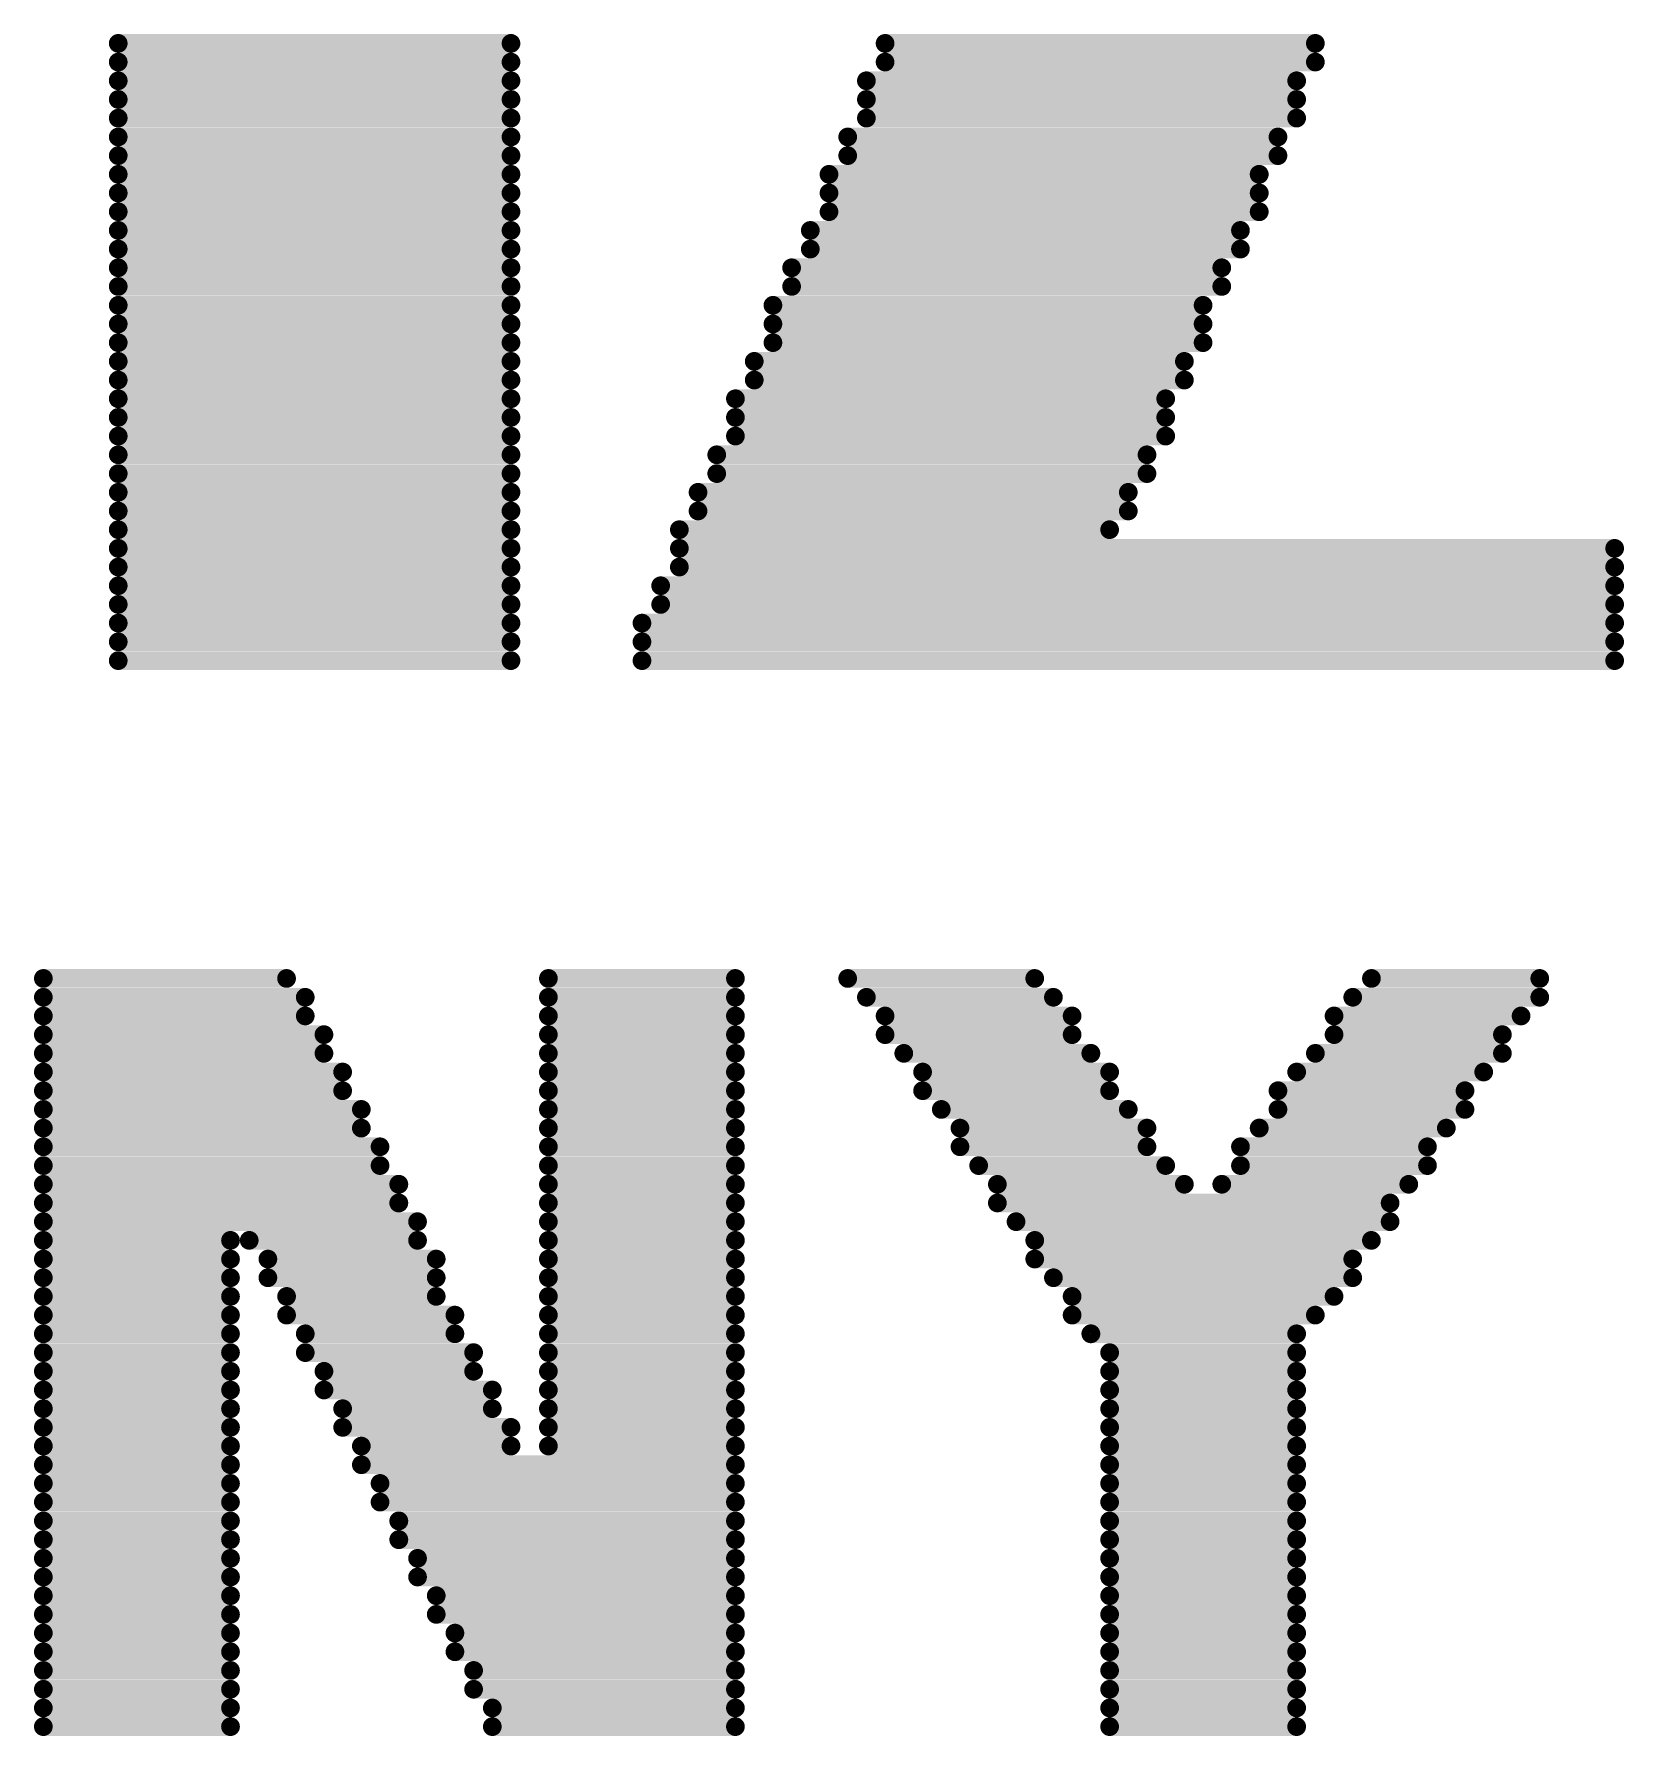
# Model space of a CAD drawing. Extents: x -2963 to -2452, y -1056 to -650.
# Drawn here: x -2689.77 to -2678.37, y -1020.66 to -1008.46 of the extents above; entities that cross this region are included whole.
import ezdxf

# ---------------------------------------------------------------- set-up
doc = ezdxf.new("R2010")
doc.units = 0
doc.header["$MEASUREMENT"] = 0
doc.layers.add('DRILLDRAWING', color=1, linetype='CONTINUOUS')

msp = doc.modelspace()

# ---------------------------------------------------------------- linework, layer by layer
at = {"layer": 'DRILLDRAWING', "const_width": 0.134}
for points in [[(-2689.165, -1008.524), (-2686.348, -1008.524)], [(-2683.666, -1008.524), (-2680.582, -1008.524)], [(-2689.165, -1008.658), (-2686.348, -1008.658)], [(-2683.666, -1008.658), (-2680.582, -1008.658)], [(-2689.165, -1008.792), (-2686.348, -1008.792)], [(-2683.8, -1008.792), (-2680.716, -1008.792)], [(-2689.165, -1008.926), (-2686.348, -1008.926)], [(-2683.8, -1008.926), (-2680.716, -1008.926)], [(-2689.165, -1009.06), (-2686.348, -1009.06)], [(-2683.8, -1009.06), (-2680.716, -1009.06)], [(-2689.165, -1009.195), (-2686.348, -1009.195)], [(-2683.934, -1009.195), (-2680.85, -1009.195)], [(-2689.165, -1009.329), (-2686.348, -1009.329)], [(-2683.934, -1009.329), (-2680.85, -1009.329)], [(-2689.165, -1009.463), (-2686.348, -1009.463)], [(-2684.068, -1009.463), (-2680.984, -1009.463)], [(-2689.165, -1009.597), (-2686.348, -1009.597)], [(-2684.068, -1009.597), (-2680.984, -1009.597)], [(-2689.165, -1009.731), (-2686.348, -1009.731)], [(-2684.068, -1009.731), (-2680.984, -1009.731)], [(-2689.165, -1009.865), (-2686.348, -1009.865)], [(-2684.203, -1009.865), (-2681.118, -1009.865)], [(-2689.165, -1009.999), (-2686.348, -1009.999)], [(-2684.203, -1009.999), (-2681.118, -1009.999)], [(-2689.165, -1010.133), (-2686.348, -1010.133)], [(-2684.337, -1010.133), (-2681.252, -1010.133)], [(-2689.165, -1010.267), (-2686.348, -1010.267)], [(-2684.337, -1010.267), (-2681.252, -1010.267)], [(-2689.165, -1010.402), (-2686.348, -1010.402)], [(-2684.471, -1010.402), (-2681.386, -1010.402)], [(-2689.165, -1010.536), (-2686.348, -1010.536)], [(-2684.471, -1010.536), (-2681.386, -1010.536)], [(-2689.165, -1010.67), (-2686.348, -1010.67)], [(-2684.471, -1010.67), (-2681.386, -1010.67)], [(-2689.165, -1010.804), (-2686.348, -1010.804)], [(-2684.605, -1010.804), (-2681.52, -1010.804)], [(-2689.165, -1010.938), (-2686.348, -1010.938)], [(-2684.605, -1010.938), (-2681.52, -1010.938)], [(-2689.165, -1011.072), (-2686.348, -1011.072)], [(-2684.739, -1011.072), (-2681.655, -1011.072)], [(-2689.165, -1011.206), (-2686.348, -1011.206)], [(-2684.739, -1011.206), (-2681.655, -1011.206)], [(-2689.165, -1011.34), (-2686.348, -1011.34)], [(-2684.739, -1011.34), (-2681.655, -1011.34)], [(-2689.165, -1011.474), (-2686.348, -1011.474)], [(-2684.873, -1011.474), (-2681.789, -1011.474)], [(-2689.165, -1011.609), (-2686.348, -1011.609)], [(-2684.873, -1011.609), (-2681.789, -1011.609)], [(-2689.165, -1011.743), (-2686.348, -1011.743)], [(-2685.007, -1011.743), (-2681.923, -1011.743)], [(-2689.165, -1011.877), (-2686.348, -1011.877)], [(-2685.007, -1011.877), (-2681.923, -1011.877)], [(-2689.165, -1012.011), (-2686.348, -1012.011)], [(-2685.141, -1012.011), (-2682.057, -1012.011)], [(-2689.165, -1012.145), (-2686.348, -1012.145)], [(-2685.141, -1012.145), (-2678.436, -1012.145)], [(-2689.165, -1012.279), (-2686.348, -1012.279)], [(-2685.141, -1012.279), (-2678.436, -1012.279)], [(-2689.165, -1012.413), (-2686.348, -1012.413)], [(-2685.275, -1012.413), (-2678.436, -1012.413)], [(-2689.165, -1012.547), (-2686.348, -1012.547)], [(-2685.275, -1012.547), (-2678.436, -1012.547)], [(-2689.165, -1012.681), (-2686.348, -1012.681)], [(-2685.41, -1012.681), (-2678.436, -1012.681)], [(-2689.165, -1012.815), (-2686.348, -1012.815)], [(-2685.41, -1012.815), (-2678.436, -1012.815)], [(-2689.165, -1012.95), (-2686.348, -1012.95)], [(-2685.41, -1012.95), (-2678.436, -1012.95)], [(-2689.701, -1015.229), (-2687.958, -1015.229)], [(-2686.08, -1015.229), (-2684.739, -1015.229)], [(-2683.934, -1015.229), (-2682.593, -1015.229)], [(-2680.179, -1015.229), (-2678.972, -1015.229)], [(-2689.701, -1015.364), (-2687.824, -1015.364)], [(-2686.08, -1015.364), (-2684.739, -1015.364)], [(-2683.8, -1015.364), (-2682.459, -1015.364)], [(-2680.313, -1015.364), (-2678.972, -1015.364)], [(-2689.701, -1015.498), (-2687.824, -1015.498)], [(-2686.08, -1015.498), (-2684.739, -1015.498)], [(-2683.666, -1015.498), (-2682.325, -1015.498)], [(-2680.448, -1015.498), (-2679.106, -1015.498)], [(-2689.701, -1015.632), (-2687.689, -1015.632)], [(-2686.08, -1015.632), (-2684.739, -1015.632)], [(-2683.666, -1015.632), (-2682.325, -1015.632)], [(-2680.448, -1015.632), (-2679.241, -1015.632)], [(-2689.701, -1015.766), (-2687.689, -1015.766)], [(-2686.08, -1015.766), (-2684.739, -1015.766)], [(-2683.532, -1015.766), (-2682.191, -1015.766)], [(-2680.582, -1015.766), (-2679.241, -1015.766)], [(-2689.701, -1015.9), (-2687.555, -1015.9)], [(-2686.08, -1015.9), (-2684.739, -1015.9)], [(-2683.398, -1015.9), (-2682.057, -1015.9)], [(-2680.716, -1015.9), (-2679.375, -1015.9)], [(-2689.701, -1016.034), (-2687.555, -1016.034)], [(-2686.08, -1016.034), (-2684.739, -1016.034)], [(-2683.398, -1016.034), (-2682.057, -1016.034)], [(-2680.85, -1016.034), (-2679.509, -1016.034)], [(-2689.701, -1016.168), (-2687.421, -1016.168)], [(-2686.08, -1016.168), (-2684.739, -1016.168)], [(-2683.264, -1016.168), (-2681.923, -1016.168)], [(-2680.85, -1016.168), (-2679.509, -1016.168)], [(-2689.701, -1016.302), (-2687.421, -1016.302)], [(-2686.08, -1016.302), (-2684.739, -1016.302)], [(-2683.13, -1016.302), (-2681.789, -1016.302)], [(-2680.984, -1016.302), (-2679.643, -1016.302)], [(-2689.701, -1016.436), (-2687.287, -1016.436)], [(-2686.08, -1016.436), (-2684.739, -1016.436)], [(-2683.13, -1016.436), (-2681.789, -1016.436)], [(-2681.118, -1016.436), (-2679.777, -1016.436)], [(-2689.701, -1016.571), (-2687.287, -1016.571)], [(-2686.08, -1016.571), (-2684.739, -1016.571)], [(-2682.996, -1016.571), (-2681.655, -1016.571)], [(-2681.118, -1016.571), (-2679.777, -1016.571)], [(-2689.701, -1016.705), (-2687.153, -1016.705)], [(-2686.08, -1016.705), (-2684.739, -1016.705)], [(-2682.862, -1016.705), (-2681.52, -1016.705)], [(-2681.252, -1016.705), (-2679.911, -1016.705)], [(-2689.701, -1016.839), (-2687.153, -1016.839)], [(-2686.08, -1016.839), (-2684.739, -1016.839)], [(-2682.862, -1016.839), (-2680.045, -1016.839)], [(-2689.701, -1016.973), (-2687.019, -1016.973)], [(-2686.08, -1016.973), (-2684.739, -1016.973)], [(-2682.727, -1016.973), (-2680.045, -1016.973)], [(-2689.701, -1017.107), (-2688.36, -1017.107)], [(-2688.226, -1017.107), (-2687.019, -1017.107)], [(-2686.08, -1017.107), (-2684.739, -1017.107)], [(-2682.593, -1017.107), (-2680.179, -1017.107)], [(-2689.701, -1017.241), (-2688.36, -1017.241)], [(-2688.092, -1017.241), (-2686.885, -1017.241)], [(-2686.08, -1017.241), (-2684.739, -1017.241)], [(-2682.593, -1017.241), (-2680.313, -1017.241)], [(-2689.701, -1017.375), (-2688.36, -1017.375)], [(-2688.092, -1017.375), (-2686.885, -1017.375)], [(-2686.08, -1017.375), (-2684.739, -1017.375)], [(-2682.459, -1017.375), (-2680.313, -1017.375)], [(-2689.701, -1017.509), (-2688.36, -1017.509)], [(-2687.958, -1017.509), (-2686.885, -1017.509)], [(-2686.08, -1017.509), (-2684.739, -1017.509)], [(-2682.325, -1017.509), (-2680.448, -1017.509)], [(-2689.701, -1017.643), (-2688.36, -1017.643)], [(-2687.958, -1017.643), (-2686.751, -1017.643)], [(-2686.08, -1017.643), (-2684.739, -1017.643)], [(-2682.325, -1017.643), (-2680.582, -1017.643)], [(-2689.701, -1017.777), (-2688.36, -1017.777)], [(-2687.824, -1017.777), (-2686.751, -1017.777)], [(-2686.08, -1017.777), (-2684.739, -1017.777)], [(-2682.191, -1017.777), (-2680.716, -1017.777)], [(-2689.701, -1017.912), (-2688.36, -1017.912)], [(-2687.824, -1017.912), (-2686.617, -1017.912)], [(-2686.08, -1017.912), (-2684.739, -1017.912)], [(-2682.057, -1017.912), (-2680.716, -1017.912)], [(-2689.701, -1018.046), (-2688.36, -1018.046)], [(-2687.689, -1018.046), (-2686.617, -1018.046)], [(-2686.08, -1018.046), (-2684.739, -1018.046)], [(-2682.057, -1018.046), (-2680.716, -1018.046)], [(-2689.701, -1018.18), (-2688.36, -1018.18)], [(-2687.689, -1018.18), (-2686.482, -1018.18)], [(-2686.08, -1018.18), (-2684.739, -1018.18)], [(-2682.057, -1018.18), (-2680.716, -1018.18)], [(-2689.701, -1018.314), (-2688.36, -1018.314)], [(-2687.555, -1018.314), (-2686.482, -1018.314)], [(-2686.08, -1018.314), (-2684.739, -1018.314)], [(-2682.057, -1018.314), (-2680.716, -1018.314)], [(-2689.701, -1018.448), (-2688.36, -1018.448)], [(-2687.555, -1018.448), (-2686.348, -1018.448)], [(-2686.08, -1018.448), (-2684.739, -1018.448)], [(-2682.057, -1018.448), (-2680.716, -1018.448)], [(-2689.701, -1018.582), (-2688.36, -1018.582)], [(-2687.421, -1018.582), (-2686.348, -1018.582)], [(-2686.08, -1018.582), (-2684.739, -1018.582)], [(-2682.057, -1018.582), (-2680.716, -1018.582)], [(-2689.701, -1018.716), (-2688.36, -1018.716)], [(-2687.421, -1018.716), (-2684.739, -1018.716)], [(-2682.057, -1018.716), (-2680.716, -1018.716)], [(-2689.701, -1018.85), (-2688.36, -1018.85)], [(-2687.287, -1018.85), (-2684.739, -1018.85)], [(-2682.057, -1018.85), (-2680.716, -1018.85)], [(-2689.701, -1018.984), (-2688.36, -1018.984)], [(-2687.287, -1018.984), (-2684.739, -1018.984)], [(-2682.057, -1018.984), (-2680.716, -1018.984)], [(-2689.701, -1019.119), (-2688.36, -1019.119)], [(-2687.153, -1019.119), (-2684.739, -1019.119)], [(-2682.057, -1019.119), (-2680.716, -1019.119)], [(-2689.701, -1019.253), (-2688.36, -1019.253)], [(-2687.153, -1019.253), (-2684.739, -1019.253)], [(-2682.057, -1019.253), (-2680.716, -1019.253)], [(-2689.701, -1019.387), (-2688.36, -1019.387)], [(-2687.019, -1019.387), (-2684.739, -1019.387)], [(-2682.057, -1019.387), (-2680.716, -1019.387)], [(-2689.701, -1019.521), (-2688.36, -1019.521)], [(-2687.019, -1019.521), (-2684.739, -1019.521)], [(-2682.057, -1019.521), (-2680.716, -1019.521)], [(-2689.701, -1019.655), (-2688.36, -1019.655)], [(-2686.885, -1019.655), (-2684.739, -1019.655)], [(-2682.057, -1019.655), (-2680.716, -1019.655)], [(-2689.701, -1019.789), (-2688.36, -1019.789)], [(-2686.885, -1019.789), (-2684.739, -1019.789)], [(-2682.057, -1019.789), (-2680.716, -1019.789)], [(-2689.701, -1019.923), (-2688.36, -1019.923)], [(-2686.751, -1019.923), (-2684.739, -1019.923)], [(-2682.057, -1019.923), (-2680.716, -1019.923)], [(-2689.701, -1020.057), (-2688.36, -1020.057)], [(-2686.751, -1020.057), (-2684.739, -1020.057)], [(-2682.057, -1020.057), (-2680.716, -1020.057)], [(-2689.701, -1020.191), (-2688.36, -1020.191)], [(-2686.617, -1020.191), (-2684.739, -1020.191)], [(-2682.057, -1020.191), (-2680.716, -1020.191)], [(-2689.701, -1020.326), (-2688.36, -1020.326)], [(-2686.617, -1020.326), (-2684.739, -1020.326)], [(-2682.057, -1020.326), (-2680.716, -1020.326)], [(-2689.701, -1020.46), (-2688.36, -1020.46)], [(-2686.482, -1020.46), (-2684.739, -1020.46)], [(-2682.057, -1020.46), (-2680.716, -1020.46)], [(-2689.701, -1020.594), (-2688.36, -1020.594)], [(-2686.482, -1020.594), (-2684.739, -1020.594)], [(-2682.057, -1020.594), (-2680.716, -1020.594)]]:
    msp.add_lwpolyline(points, dxfattribs=at)
at = {"layer": 'DRILLDRAWING', "const_width": 0.0671}
for points in [[(-2689.198, -1008.524, 1), (-2689.131, -1008.524, 1)], [(-2686.382, -1008.524, 1), (-2686.315, -1008.524, 1)], [(-2683.7, -1008.524, 1), (-2683.633, -1008.524, 1)], [(-2680.615, -1008.524, 1), (-2680.548, -1008.524, 1)], [(-2689.198, -1008.658, 1), (-2689.131, -1008.658, 1)], [(-2686.382, -1008.658, 1), (-2686.315, -1008.658, 1)], [(-2683.7, -1008.658, 1), (-2683.633, -1008.658, 1)], [(-2680.615, -1008.658, 1), (-2680.548, -1008.658, 1)], [(-2689.198, -1008.792, 1), (-2689.131, -1008.792, 1)], [(-2686.382, -1008.792, 1), (-2686.315, -1008.792, 1)], [(-2683.834, -1008.792, 1), (-2683.767, -1008.792, 1)], [(-2680.749, -1008.792, 1), (-2680.682, -1008.792, 1)], [(-2689.198, -1008.926, 1), (-2689.131, -1008.926, 1)], [(-2686.382, -1008.926, 1), (-2686.315, -1008.926, 1)], [(-2683.834, -1008.926, 1), (-2683.767, -1008.926, 1)], [(-2680.749, -1008.926, 1), (-2680.682, -1008.926, 1)], [(-2689.198, -1009.06, 1), (-2689.131, -1009.06, 1)], [(-2686.382, -1009.06, 1), (-2686.315, -1009.06, 1)], [(-2683.834, -1009.06, 1), (-2683.767, -1009.06, 1)], [(-2680.749, -1009.06, 1), (-2680.682, -1009.06, 1)], [(-2689.198, -1009.195, 1), (-2689.131, -1009.195, 1)], [(-2686.382, -1009.195, 1), (-2686.315, -1009.195, 1)], [(-2683.968, -1009.195, 1), (-2683.901, -1009.195, 1)], [(-2680.883, -1009.195, 1), (-2680.816, -1009.195, 1)], [(-2689.198, -1009.329, 1), (-2689.131, -1009.329, 1)], [(-2686.382, -1009.329, 1), (-2686.315, -1009.329, 1)], [(-2683.968, -1009.329, 1), (-2683.901, -1009.329, 1)], [(-2680.883, -1009.329, 1), (-2680.816, -1009.329, 1)], [(-2689.198, -1009.463, 1), (-2689.131, -1009.463, 1)], [(-2686.382, -1009.463, 1), (-2686.315, -1009.463, 1)], [(-2684.102, -1009.463, 1), (-2684.035, -1009.463, 1)], [(-2681.018, -1009.463, 1), (-2680.95, -1009.463, 1)], [(-2689.198, -1009.597, 1), (-2689.131, -1009.597, 1)], [(-2686.382, -1009.597, 1), (-2686.315, -1009.597, 1)], [(-2684.102, -1009.597, 1), (-2684.035, -1009.597, 1)], [(-2681.018, -1009.597, 1), (-2680.95, -1009.597, 1)], [(-2689.198, -1009.731, 1), (-2689.131, -1009.731, 1)], [(-2686.382, -1009.731, 1), (-2686.315, -1009.731, 1)], [(-2684.102, -1009.731, 1), (-2684.035, -1009.731, 1)], [(-2681.018, -1009.731, 1), (-2680.95, -1009.731, 1)], [(-2689.198, -1009.865, 1), (-2689.131, -1009.865, 1)], [(-2686.382, -1009.865, 1), (-2686.315, -1009.865, 1)], [(-2684.236, -1009.865, 1), (-2684.169, -1009.865, 1)], [(-2681.152, -1009.865, 1), (-2681.085, -1009.865, 1)], [(-2689.198, -1009.999, 1), (-2689.131, -1009.999, 1)], [(-2686.382, -1009.999, 1), (-2686.315, -1009.999, 1)], [(-2684.236, -1009.999, 1), (-2684.169, -1009.999, 1)], [(-2681.152, -1009.999, 1), (-2681.085, -1009.999, 1)], [(-2689.198, -1010.133, 1), (-2689.131, -1010.133, 1)], [(-2686.382, -1010.133, 1), (-2686.315, -1010.133, 1)], [(-2684.37, -1010.133, 1), (-2684.303, -1010.133, 1)], [(-2681.286, -1010.133, 1), (-2681.219, -1010.133, 1)], [(-2689.198, -1010.267, 1), (-2689.131, -1010.267, 1)], [(-2686.382, -1010.267, 1), (-2686.315, -1010.267, 1)], [(-2684.37, -1010.267, 1), (-2684.303, -1010.267, 1)], [(-2681.286, -1010.267, 1), (-2681.219, -1010.267, 1)], [(-2689.198, -1010.402, 1), (-2689.131, -1010.402, 1)], [(-2686.382, -1010.402, 1), (-2686.315, -1010.402, 1)], [(-2684.504, -1010.402, 1), (-2684.437, -1010.402, 1)], [(-2681.42, -1010.402, 1), (-2681.353, -1010.402, 1)], [(-2689.198, -1010.536, 1), (-2689.131, -1010.536, 1)], [(-2686.382, -1010.536, 1), (-2686.315, -1010.536, 1)], [(-2684.504, -1010.536, 1), (-2684.437, -1010.536, 1)], [(-2681.42, -1010.536, 1), (-2681.353, -1010.536, 1)], [(-2689.198, -1010.67, 1), (-2689.131, -1010.67, 1)], [(-2686.382, -1010.67, 1), (-2686.315, -1010.67, 1)], [(-2684.504, -1010.67, 1), (-2684.437, -1010.67, 1)], [(-2681.42, -1010.67, 1), (-2681.353, -1010.67, 1)], [(-2689.198, -1010.804, 1), (-2689.131, -1010.804, 1)], [(-2686.382, -1010.804, 1), (-2686.315, -1010.804, 1)], [(-2684.638, -1010.804, 1), (-2684.571, -1010.804, 1)], [(-2681.554, -1010.804, 1), (-2681.487, -1010.804, 1)], [(-2689.198, -1010.938, 1), (-2689.131, -1010.938, 1)], [(-2686.382, -1010.938, 1), (-2686.315, -1010.938, 1)], [(-2684.638, -1010.938, 1), (-2684.571, -1010.938, 1)], [(-2681.554, -1010.938, 1), (-2681.487, -1010.938, 1)], [(-2689.198, -1011.072, 1), (-2689.131, -1011.072, 1)], [(-2686.382, -1011.072, 1), (-2686.315, -1011.072, 1)], [(-2684.773, -1011.072, 1), (-2684.706, -1011.072, 1)], [(-2681.688, -1011.072, 1), (-2681.621, -1011.072, 1)], [(-2689.198, -1011.206, 1), (-2689.131, -1011.206, 1)], [(-2686.382, -1011.206, 1), (-2686.315, -1011.206, 1)], [(-2684.773, -1011.206, 1), (-2684.706, -1011.206, 1)], [(-2681.688, -1011.206, 1), (-2681.621, -1011.206, 1)], [(-2689.198, -1011.34, 1), (-2689.131, -1011.34, 1)], [(-2686.382, -1011.34, 1), (-2686.315, -1011.34, 1)], [(-2684.773, -1011.34, 1), (-2684.706, -1011.34, 1)], [(-2681.688, -1011.34, 1), (-2681.621, -1011.34, 1)], [(-2689.198, -1011.474, 1), (-2689.131, -1011.474, 1)], [(-2686.382, -1011.474, 1), (-2686.315, -1011.474, 1)], [(-2684.907, -1011.474, 1), (-2684.84, -1011.474, 1)], [(-2681.822, -1011.474, 1), (-2681.755, -1011.474, 1)], [(-2689.198, -1011.609, 1), (-2689.131, -1011.609, 1)], [(-2686.382, -1011.609, 1), (-2686.315, -1011.609, 1)], [(-2684.907, -1011.609, 1), (-2684.84, -1011.609, 1)], [(-2681.822, -1011.609, 1), (-2681.755, -1011.609, 1)], [(-2689.198, -1011.743, 1), (-2689.131, -1011.743, 1)], [(-2686.382, -1011.743, 1), (-2686.315, -1011.743, 1)], [(-2685.041, -1011.743, 1), (-2684.974, -1011.743, 1)], [(-2681.956, -1011.743, 1), (-2681.889, -1011.743, 1)], [(-2689.198, -1011.877, 1), (-2689.131, -1011.877, 1)], [(-2686.382, -1011.877, 1), (-2686.315, -1011.877, 1)], [(-2685.041, -1011.877, 1), (-2684.974, -1011.877, 1)], [(-2681.956, -1011.877, 1), (-2681.889, -1011.877, 1)], [(-2689.198, -1012.011, 1), (-2689.131, -1012.011, 1)], [(-2686.382, -1012.011, 1), (-2686.315, -1012.011, 1)], [(-2685.175, -1012.011, 1), (-2685.108, -1012.011, 1)], [(-2682.09, -1012.011, 1), (-2682.023, -1012.011, 1)], [(-2689.198, -1012.145, 1), (-2689.131, -1012.145, 1)], [(-2686.382, -1012.145, 1), (-2686.315, -1012.145, 1)], [(-2685.175, -1012.145, 1), (-2685.108, -1012.145, 1)], [(-2678.469, -1012.145, 1), (-2678.402, -1012.145, 1)], [(-2689.198, -1012.279, 1), (-2689.131, -1012.279, 1)], [(-2686.382, -1012.279, 1), (-2686.315, -1012.279, 1)], [(-2685.175, -1012.279, 1), (-2685.108, -1012.279, 1)], [(-2678.469, -1012.279, 1), (-2678.402, -1012.279, 1)], [(-2689.198, -1012.413, 1), (-2689.131, -1012.413, 1)], [(-2686.382, -1012.413, 1), (-2686.315, -1012.413, 1)], [(-2685.309, -1012.413, 1), (-2685.242, -1012.413, 1)], [(-2678.469, -1012.413, 1), (-2678.402, -1012.413, 1)], [(-2689.198, -1012.547, 1), (-2689.131, -1012.547, 1)], [(-2686.382, -1012.547, 1), (-2686.315, -1012.547, 1)], [(-2685.309, -1012.547, 1), (-2685.242, -1012.547, 1)], [(-2678.469, -1012.547, 1), (-2678.402, -1012.547, 1)], [(-2689.198, -1012.681, 1), (-2689.131, -1012.681, 1)], [(-2686.382, -1012.681, 1), (-2686.315, -1012.681, 1)], [(-2685.443, -1012.681, 1), (-2685.376, -1012.681, 1)], [(-2678.469, -1012.681, 1), (-2678.402, -1012.681, 1)], [(-2689.198, -1012.815, 1), (-2689.131, -1012.815, 1)], [(-2686.382, -1012.815, 1), (-2686.315, -1012.815, 1)], [(-2685.443, -1012.815, 1), (-2685.376, -1012.815, 1)], [(-2678.469, -1012.815, 1), (-2678.402, -1012.815, 1)], [(-2689.198, -1012.95, 1), (-2689.131, -1012.95, 1)], [(-2686.382, -1012.95, 1), (-2686.315, -1012.95, 1)], [(-2685.443, -1012.95, 1), (-2685.376, -1012.95, 1)], [(-2678.469, -1012.95, 1), (-2678.402, -1012.95, 1)], [(-2689.735, -1015.229, 1), (-2689.668, -1015.229, 1)], [(-2687.991, -1015.229, 1), (-2687.924, -1015.229, 1)], [(-2686.114, -1015.229, 1), (-2686.047, -1015.229, 1)], [(-2684.773, -1015.229, 1), (-2684.706, -1015.229, 1)], [(-2683.968, -1015.229, 1), (-2683.901, -1015.229, 1)], [(-2682.627, -1015.229, 1), (-2682.56, -1015.229, 1)], [(-2680.213, -1015.229, 1), (-2680.146, -1015.229, 1)], [(-2679.006, -1015.229, 1), (-2678.939, -1015.229, 1)], [(-2689.735, -1015.364, 1), (-2689.668, -1015.364, 1)], [(-2687.857, -1015.364, 1), (-2687.79, -1015.364, 1)], [(-2686.114, -1015.364, 1), (-2686.047, -1015.364, 1)], [(-2684.773, -1015.364, 1), (-2684.706, -1015.364, 1)], [(-2683.834, -1015.364, 1), (-2683.767, -1015.364, 1)], [(-2682.493, -1015.364, 1), (-2682.426, -1015.364, 1)], [(-2680.347, -1015.364, 1), (-2680.28, -1015.364, 1)], [(-2679.006, -1015.364, 1), (-2678.939, -1015.364, 1)], [(-2689.735, -1015.498, 1), (-2689.668, -1015.498, 1)], [(-2687.857, -1015.498, 1), (-2687.79, -1015.498, 1)], [(-2686.114, -1015.498, 1), (-2686.047, -1015.498, 1)], [(-2684.773, -1015.498, 1), (-2684.706, -1015.498, 1)], [(-2683.7, -1015.498, 1), (-2683.633, -1015.498, 1)], [(-2682.359, -1015.498, 1), (-2682.292, -1015.498, 1)], [(-2680.481, -1015.498, 1), (-2680.414, -1015.498, 1)], [(-2679.14, -1015.498, 1), (-2679.073, -1015.498, 1)], [(-2689.735, -1015.632, 1), (-2689.668, -1015.632, 1)], [(-2687.723, -1015.632, 1), (-2687.656, -1015.632, 1)], [(-2686.114, -1015.632, 1), (-2686.047, -1015.632, 1)], [(-2684.773, -1015.632, 1), (-2684.706, -1015.632, 1)], [(-2683.7, -1015.632, 1), (-2683.633, -1015.632, 1)], [(-2682.359, -1015.632, 1), (-2682.292, -1015.632, 1)], [(-2680.481, -1015.632, 1), (-2680.414, -1015.632, 1)], [(-2679.274, -1015.632, 1), (-2679.207, -1015.632, 1)], [(-2689.735, -1015.766, 1), (-2689.668, -1015.766, 1)], [(-2687.723, -1015.766, 1), (-2687.656, -1015.766, 1)], [(-2686.114, -1015.766, 1), (-2686.047, -1015.766, 1)], [(-2684.773, -1015.766, 1), (-2684.706, -1015.766, 1)], [(-2683.566, -1015.766, 1), (-2683.499, -1015.766, 1)], [(-2682.225, -1015.766, 1), (-2682.157, -1015.766, 1)], [(-2680.615, -1015.766, 1), (-2680.548, -1015.766, 1)], [(-2679.274, -1015.766, 1), (-2679.207, -1015.766, 1)], [(-2689.735, -1015.9, 1), (-2689.668, -1015.9, 1)], [(-2687.589, -1015.9, 1), (-2687.522, -1015.9, 1)], [(-2686.114, -1015.9, 1), (-2686.047, -1015.9, 1)], [(-2684.773, -1015.9, 1), (-2684.706, -1015.9, 1)], [(-2683.431, -1015.9, 1), (-2683.364, -1015.9, 1)], [(-2682.09, -1015.9, 1), (-2682.023, -1015.9, 1)], [(-2680.749, -1015.9, 1), (-2680.682, -1015.9, 1)], [(-2679.408, -1015.9, 1), (-2679.341, -1015.9, 1)], [(-2689.735, -1016.034, 1), (-2689.668, -1016.034, 1)], [(-2687.589, -1016.034, 1), (-2687.522, -1016.034, 1)], [(-2686.114, -1016.034, 1), (-2686.047, -1016.034, 1)], [(-2684.773, -1016.034, 1), (-2684.706, -1016.034, 1)], [(-2683.431, -1016.034, 1), (-2683.364, -1016.034, 1)], [(-2682.09, -1016.034, 1), (-2682.023, -1016.034, 1)], [(-2680.883, -1016.034, 1), (-2680.816, -1016.034, 1)], [(-2679.542, -1016.034, 1), (-2679.475, -1016.034, 1)], [(-2689.735, -1016.168, 1), (-2689.668, -1016.168, 1)], [(-2687.455, -1016.168, 1), (-2687.388, -1016.168, 1)], [(-2686.114, -1016.168, 1), (-2686.047, -1016.168, 1)], [(-2684.773, -1016.168, 1), (-2684.706, -1016.168, 1)], [(-2683.297, -1016.168, 1), (-2683.23, -1016.168, 1)], [(-2681.956, -1016.168, 1), (-2681.889, -1016.168, 1)], [(-2680.883, -1016.168, 1), (-2680.816, -1016.168, 1)], [(-2679.542, -1016.168, 1), (-2679.475, -1016.168, 1)], [(-2689.735, -1016.302, 1), (-2689.668, -1016.302, 1)], [(-2687.455, -1016.302, 1), (-2687.388, -1016.302, 1)], [(-2686.114, -1016.302, 1), (-2686.047, -1016.302, 1)], [(-2684.773, -1016.302, 1), (-2684.706, -1016.302, 1)], [(-2683.163, -1016.302, 1), (-2683.096, -1016.302, 1)], [(-2681.822, -1016.302, 1), (-2681.755, -1016.302, 1)], [(-2681.018, -1016.302, 1), (-2680.95, -1016.302, 1)], [(-2679.676, -1016.302, 1), (-2679.609, -1016.302, 1)], [(-2689.735, -1016.436, 1), (-2689.668, -1016.436, 1)], [(-2687.321, -1016.436, 1), (-2687.254, -1016.436, 1)], [(-2686.114, -1016.436, 1), (-2686.047, -1016.436, 1)], [(-2684.773, -1016.436, 1), (-2684.706, -1016.436, 1)], [(-2683.163, -1016.436, 1), (-2683.096, -1016.436, 1)], [(-2681.822, -1016.436, 1), (-2681.755, -1016.436, 1)], [(-2681.152, -1016.436, 1), (-2681.085, -1016.436, 1)], [(-2679.811, -1016.436, 1), (-2679.744, -1016.436, 1)], [(-2689.735, -1016.571, 1), (-2689.668, -1016.571, 1)], [(-2687.321, -1016.571, 1), (-2687.254, -1016.571, 1)], [(-2686.114, -1016.571, 1), (-2686.047, -1016.571, 1)], [(-2684.773, -1016.571, 1), (-2684.706, -1016.571, 1)], [(-2683.029, -1016.571, 1), (-2682.962, -1016.571, 1)], [(-2681.688, -1016.571, 1), (-2681.621, -1016.571, 1)], [(-2681.152, -1016.571, 1), (-2681.085, -1016.571, 1)], [(-2679.811, -1016.571, 1), (-2679.744, -1016.571, 1)], [(-2689.735, -1016.705, 1), (-2689.668, -1016.705, 1)], [(-2687.187, -1016.705, 1), (-2687.119, -1016.705, 1)], [(-2686.114, -1016.705, 1), (-2686.047, -1016.705, 1)], [(-2684.773, -1016.705, 1), (-2684.706, -1016.705, 1)], [(-2682.895, -1016.705, 1), (-2682.828, -1016.705, 1)], [(-2681.554, -1016.705, 1), (-2681.487, -1016.705, 1)], [(-2681.286, -1016.705, 1), (-2681.219, -1016.705, 1)], [(-2679.945, -1016.705, 1), (-2679.878, -1016.705, 1)], [(-2689.735, -1016.839, 1), (-2689.668, -1016.839, 1)], [(-2687.187, -1016.839, 1), (-2687.119, -1016.839, 1)], [(-2686.114, -1016.839, 1), (-2686.047, -1016.839, 1)], [(-2684.773, -1016.839, 1), (-2684.706, -1016.839, 1)], [(-2682.895, -1016.839, 1), (-2682.828, -1016.839, 1)], [(-2680.079, -1016.839, 1), (-2680.012, -1016.839, 1)], [(-2689.735, -1016.973, 1), (-2689.668, -1016.973, 1)], [(-2687.052, -1016.973, 1), (-2686.985, -1016.973, 1)], [(-2686.114, -1016.973, 1), (-2686.047, -1016.973, 1)], [(-2684.773, -1016.973, 1), (-2684.706, -1016.973, 1)], [(-2682.761, -1016.973, 1), (-2682.694, -1016.973, 1)], [(-2680.079, -1016.973, 1), (-2680.012, -1016.973, 1)], [(-2689.735, -1017.107, 1), (-2689.668, -1017.107, 1)], [(-2688.393, -1017.107, 1), (-2688.326, -1017.107, 1)], [(-2688.259, -1017.107, 1), (-2688.192, -1017.107, 1)], [(-2687.052, -1017.107, 1), (-2686.985, -1017.107, 1)], [(-2686.114, -1017.107, 1), (-2686.047, -1017.107, 1)], [(-2684.773, -1017.107, 1), (-2684.706, -1017.107, 1)], [(-2682.627, -1017.107, 1), (-2682.56, -1017.107, 1)], [(-2680.213, -1017.107, 1), (-2680.146, -1017.107, 1)], [(-2689.735, -1017.241, 1), (-2689.668, -1017.241, 1)], [(-2688.393, -1017.241, 1), (-2688.326, -1017.241, 1)], [(-2688.125, -1017.241, 1), (-2688.058, -1017.241, 1)], [(-2686.918, -1017.241, 1), (-2686.851, -1017.241, 1)], [(-2686.114, -1017.241, 1), (-2686.047, -1017.241, 1)], [(-2684.773, -1017.241, 1), (-2684.706, -1017.241, 1)], [(-2682.627, -1017.241, 1), (-2682.56, -1017.241, 1)], [(-2680.347, -1017.241, 1), (-2680.28, -1017.241, 1)], [(-2689.735, -1017.375, 1), (-2689.668, -1017.375, 1)], [(-2688.393, -1017.375, 1), (-2688.326, -1017.375, 1)], [(-2688.125, -1017.375, 1), (-2688.058, -1017.375, 1)], [(-2686.918, -1017.375, 1), (-2686.851, -1017.375, 1)], [(-2686.114, -1017.375, 1), (-2686.047, -1017.375, 1)], [(-2684.773, -1017.375, 1), (-2684.706, -1017.375, 1)], [(-2682.493, -1017.375, 1), (-2682.426, -1017.375, 1)], [(-2680.347, -1017.375, 1), (-2680.28, -1017.375, 1)], [(-2689.735, -1017.509, 1), (-2689.668, -1017.509, 1)], [(-2688.393, -1017.509, 1), (-2688.326, -1017.509, 1)], [(-2687.991, -1017.509, 1), (-2687.924, -1017.509, 1)], [(-2686.918, -1017.509, 1), (-2686.851, -1017.509, 1)], [(-2686.114, -1017.509, 1), (-2686.047, -1017.509, 1)], [(-2684.773, -1017.509, 1), (-2684.706, -1017.509, 1)], [(-2682.359, -1017.509, 1), (-2682.292, -1017.509, 1)], [(-2680.481, -1017.509, 1), (-2680.414, -1017.509, 1)], [(-2689.735, -1017.643, 1), (-2689.668, -1017.643, 1)], [(-2688.393, -1017.643, 1), (-2688.326, -1017.643, 1)], [(-2687.991, -1017.643, 1), (-2687.924, -1017.643, 1)], [(-2686.784, -1017.643, 1), (-2686.717, -1017.643, 1)], [(-2686.114, -1017.643, 1), (-2686.047, -1017.643, 1)], [(-2684.773, -1017.643, 1), (-2684.706, -1017.643, 1)], [(-2682.359, -1017.643, 1), (-2682.292, -1017.643, 1)], [(-2680.615, -1017.643, 1), (-2680.548, -1017.643, 1)], [(-2689.735, -1017.777, 1), (-2689.668, -1017.777, 1)], [(-2688.393, -1017.777, 1), (-2688.326, -1017.777, 1)], [(-2687.857, -1017.777, 1), (-2687.79, -1017.777, 1)], [(-2686.784, -1017.777, 1), (-2686.717, -1017.777, 1)], [(-2686.114, -1017.777, 1), (-2686.047, -1017.777, 1)], [(-2684.773, -1017.777, 1), (-2684.706, -1017.777, 1)], [(-2682.225, -1017.777, 1), (-2682.157, -1017.777, 1)], [(-2680.749, -1017.777, 1), (-2680.682, -1017.777, 1)], [(-2689.735, -1017.912, 1), (-2689.668, -1017.912, 1)], [(-2688.393, -1017.912, 1), (-2688.326, -1017.912, 1)], [(-2687.857, -1017.912, 1), (-2687.79, -1017.912, 1)], [(-2686.65, -1017.912, 1), (-2686.583, -1017.912, 1)], [(-2686.114, -1017.912, 1), (-2686.047, -1017.912, 1)], [(-2684.773, -1017.912, 1), (-2684.706, -1017.912, 1)], [(-2682.09, -1017.912, 1), (-2682.023, -1017.912, 1)], [(-2680.749, -1017.912, 1), (-2680.682, -1017.912, 1)], [(-2689.735, -1018.046, 1), (-2689.668, -1018.046, 1)], [(-2688.393, -1018.046, 1), (-2688.326, -1018.046, 1)], [(-2687.723, -1018.046, 1), (-2687.656, -1018.046, 1)], [(-2686.65, -1018.046, 1), (-2686.583, -1018.046, 1)], [(-2686.114, -1018.046, 1), (-2686.047, -1018.046, 1)], [(-2684.773, -1018.046, 1), (-2684.706, -1018.046, 1)], [(-2682.09, -1018.046, 1), (-2682.023, -1018.046, 1)], [(-2680.749, -1018.046, 1), (-2680.682, -1018.046, 1)], [(-2689.735, -1018.18, 1), (-2689.668, -1018.18, 1)], [(-2688.393, -1018.18, 1), (-2688.326, -1018.18, 1)], [(-2687.723, -1018.18, 1), (-2687.656, -1018.18, 1)], [(-2686.516, -1018.18, 1), (-2686.449, -1018.18, 1)], [(-2686.114, -1018.18, 1), (-2686.047, -1018.18, 1)], [(-2684.773, -1018.18, 1), (-2684.706, -1018.18, 1)], [(-2682.09, -1018.18, 1), (-2682.023, -1018.18, 1)], [(-2680.749, -1018.18, 1), (-2680.682, -1018.18, 1)], [(-2689.735, -1018.314, 1), (-2689.668, -1018.314, 1)], [(-2688.393, -1018.314, 1), (-2688.326, -1018.314, 1)], [(-2687.589, -1018.314, 1), (-2687.522, -1018.314, 1)], [(-2686.516, -1018.314, 1), (-2686.449, -1018.314, 1)], [(-2686.114, -1018.314, 1), (-2686.047, -1018.314, 1)], [(-2684.773, -1018.314, 1), (-2684.706, -1018.314, 1)], [(-2682.09, -1018.314, 1), (-2682.023, -1018.314, 1)], [(-2680.749, -1018.314, 1), (-2680.682, -1018.314, 1)], [(-2689.735, -1018.448, 1), (-2689.668, -1018.448, 1)], [(-2688.393, -1018.448, 1), (-2688.326, -1018.448, 1)], [(-2687.589, -1018.448, 1), (-2687.522, -1018.448, 1)], [(-2686.382, -1018.448, 1), (-2686.315, -1018.448, 1)], [(-2686.114, -1018.448, 1), (-2686.047, -1018.448, 1)], [(-2684.773, -1018.448, 1), (-2684.706, -1018.448, 1)], [(-2682.09, -1018.448, 1), (-2682.023, -1018.448, 1)], [(-2680.749, -1018.448, 1), (-2680.682, -1018.448, 1)], [(-2689.735, -1018.582, 1), (-2689.668, -1018.582, 1)], [(-2688.393, -1018.582, 1), (-2688.326, -1018.582, 1)], [(-2687.455, -1018.582, 1), (-2687.388, -1018.582, 1)], [(-2686.382, -1018.582, 1), (-2686.315, -1018.582, 1)], [(-2686.114, -1018.582, 1), (-2686.047, -1018.582, 1)], [(-2684.773, -1018.582, 1), (-2684.706, -1018.582, 1)], [(-2682.09, -1018.582, 1), (-2682.023, -1018.582, 1)], [(-2680.749, -1018.582, 1), (-2680.682, -1018.582, 1)], [(-2689.735, -1018.716, 1), (-2689.668, -1018.716, 1)], [(-2688.393, -1018.716, 1), (-2688.326, -1018.716, 1)], [(-2687.455, -1018.716, 1), (-2687.388, -1018.716, 1)], [(-2684.773, -1018.716, 1), (-2684.706, -1018.716, 1)], [(-2682.09, -1018.716, 1), (-2682.023, -1018.716, 1)], [(-2680.749, -1018.716, 1), (-2680.682, -1018.716, 1)], [(-2689.735, -1018.85, 1), (-2689.668, -1018.85, 1)], [(-2688.393, -1018.85, 1), (-2688.326, -1018.85, 1)], [(-2687.321, -1018.85, 1), (-2687.254, -1018.85, 1)], [(-2684.773, -1018.85, 1), (-2684.706, -1018.85, 1)], [(-2682.09, -1018.85, 1), (-2682.023, -1018.85, 1)], [(-2680.749, -1018.85, 1), (-2680.682, -1018.85, 1)], [(-2689.735, -1018.984, 1), (-2689.668, -1018.984, 1)], [(-2688.393, -1018.984, 1), (-2688.326, -1018.984, 1)], [(-2687.321, -1018.984, 1), (-2687.254, -1018.984, 1)], [(-2684.773, -1018.984, 1), (-2684.706, -1018.984, 1)], [(-2682.09, -1018.984, 1), (-2682.023, -1018.984, 1)], [(-2680.749, -1018.984, 1), (-2680.682, -1018.984, 1)], [(-2689.735, -1019.119, 1), (-2689.668, -1019.119, 1)], [(-2688.393, -1019.119, 1), (-2688.326, -1019.119, 1)], [(-2687.187, -1019.119, 1), (-2687.119, -1019.119, 1)], [(-2684.773, -1019.119, 1), (-2684.706, -1019.119, 1)], [(-2682.09, -1019.119, 1), (-2682.023, -1019.119, 1)], [(-2680.749, -1019.119, 1), (-2680.682, -1019.119, 1)], [(-2689.735, -1019.253, 1), (-2689.668, -1019.253, 1)], [(-2688.393, -1019.253, 1), (-2688.326, -1019.253, 1)], [(-2687.187, -1019.253, 1), (-2687.119, -1019.253, 1)], [(-2684.773, -1019.253, 1), (-2684.706, -1019.253, 1)], [(-2682.09, -1019.253, 1), (-2682.023, -1019.253, 1)], [(-2680.749, -1019.253, 1), (-2680.682, -1019.253, 1)], [(-2689.735, -1019.387, 1), (-2689.668, -1019.387, 1)], [(-2688.393, -1019.387, 1), (-2688.326, -1019.387, 1)], [(-2687.052, -1019.387, 1), (-2686.985, -1019.387, 1)], [(-2684.773, -1019.387, 1), (-2684.706, -1019.387, 1)], [(-2682.09, -1019.387, 1), (-2682.023, -1019.387, 1)], [(-2680.749, -1019.387, 1), (-2680.682, -1019.387, 1)], [(-2689.735, -1019.521, 1), (-2689.668, -1019.521, 1)], [(-2688.393, -1019.521, 1), (-2688.326, -1019.521, 1)], [(-2687.052, -1019.521, 1), (-2686.985, -1019.521, 1)], [(-2684.773, -1019.521, 1), (-2684.706, -1019.521, 1)], [(-2682.09, -1019.521, 1), (-2682.023, -1019.521, 1)], [(-2680.749, -1019.521, 1), (-2680.682, -1019.521, 1)], [(-2689.735, -1019.655, 1), (-2689.668, -1019.655, 1)], [(-2688.393, -1019.655, 1), (-2688.326, -1019.655, 1)], [(-2686.918, -1019.655, 1), (-2686.851, -1019.655, 1)], [(-2684.773, -1019.655, 1), (-2684.706, -1019.655, 1)], [(-2682.09, -1019.655, 1), (-2682.023, -1019.655, 1)], [(-2680.749, -1019.655, 1), (-2680.682, -1019.655, 1)], [(-2689.735, -1019.789, 1), (-2689.668, -1019.789, 1)], [(-2688.393, -1019.789, 1), (-2688.326, -1019.789, 1)], [(-2686.918, -1019.789, 1), (-2686.851, -1019.789, 1)], [(-2684.773, -1019.789, 1), (-2684.706, -1019.789, 1)], [(-2682.09, -1019.789, 1), (-2682.023, -1019.789, 1)], [(-2680.749, -1019.789, 1), (-2680.682, -1019.789, 1)], [(-2689.735, -1019.923, 1), (-2689.668, -1019.923, 1)], [(-2688.393, -1019.923, 1), (-2688.326, -1019.923, 1)], [(-2686.784, -1019.923, 1), (-2686.717, -1019.923, 1)], [(-2684.773, -1019.923, 1), (-2684.706, -1019.923, 1)], [(-2682.09, -1019.923, 1), (-2682.023, -1019.923, 1)], [(-2680.749, -1019.923, 1), (-2680.682, -1019.923, 1)], [(-2689.735, -1020.057, 1), (-2689.668, -1020.057, 1)], [(-2688.393, -1020.057, 1), (-2688.326, -1020.057, 1)], [(-2686.784, -1020.057, 1), (-2686.717, -1020.057, 1)], [(-2684.773, -1020.057, 1), (-2684.706, -1020.057, 1)], [(-2682.09, -1020.057, 1), (-2682.023, -1020.057, 1)], [(-2680.749, -1020.057, 1), (-2680.682, -1020.057, 1)], [(-2689.735, -1020.191, 1), (-2689.668, -1020.191, 1)], [(-2688.393, -1020.191, 1), (-2688.326, -1020.191, 1)], [(-2686.65, -1020.191, 1), (-2686.583, -1020.191, 1)], [(-2684.773, -1020.191, 1), (-2684.706, -1020.191, 1)], [(-2682.09, -1020.191, 1), (-2682.023, -1020.191, 1)], [(-2680.749, -1020.191, 1), (-2680.682, -1020.191, 1)], [(-2689.735, -1020.326, 1), (-2689.668, -1020.326, 1)], [(-2688.393, -1020.326, 1), (-2688.326, -1020.326, 1)], [(-2686.65, -1020.326, 1), (-2686.583, -1020.326, 1)], [(-2684.773, -1020.326, 1), (-2684.706, -1020.326, 1)], [(-2682.09, -1020.326, 1), (-2682.023, -1020.326, 1)], [(-2680.749, -1020.326, 1), (-2680.682, -1020.326, 1)], [(-2689.735, -1020.46, 1), (-2689.668, -1020.46, 1)], [(-2688.393, -1020.46, 1), (-2688.326, -1020.46, 1)], [(-2686.516, -1020.46, 1), (-2686.449, -1020.46, 1)], [(-2684.773, -1020.46, 1), (-2684.706, -1020.46, 1)], [(-2682.09, -1020.46, 1), (-2682.023, -1020.46, 1)], [(-2680.749, -1020.46, 1), (-2680.682, -1020.46, 1)], [(-2689.735, -1020.594, 1), (-2689.668, -1020.594, 1)], [(-2688.393, -1020.594, 1), (-2688.326, -1020.594, 1)], [(-2686.516, -1020.594, 1), (-2686.449, -1020.594, 1)], [(-2684.773, -1020.594, 1), (-2684.706, -1020.594, 1)], [(-2682.09, -1020.594, 1), (-2682.023, -1020.594, 1)], [(-2680.749, -1020.594, 1), (-2680.682, -1020.594, 1)]]:
    msp.add_lwpolyline(points, format="xyb", close=True, dxfattribs=at)

doc.saveas('drawing.dxf')
